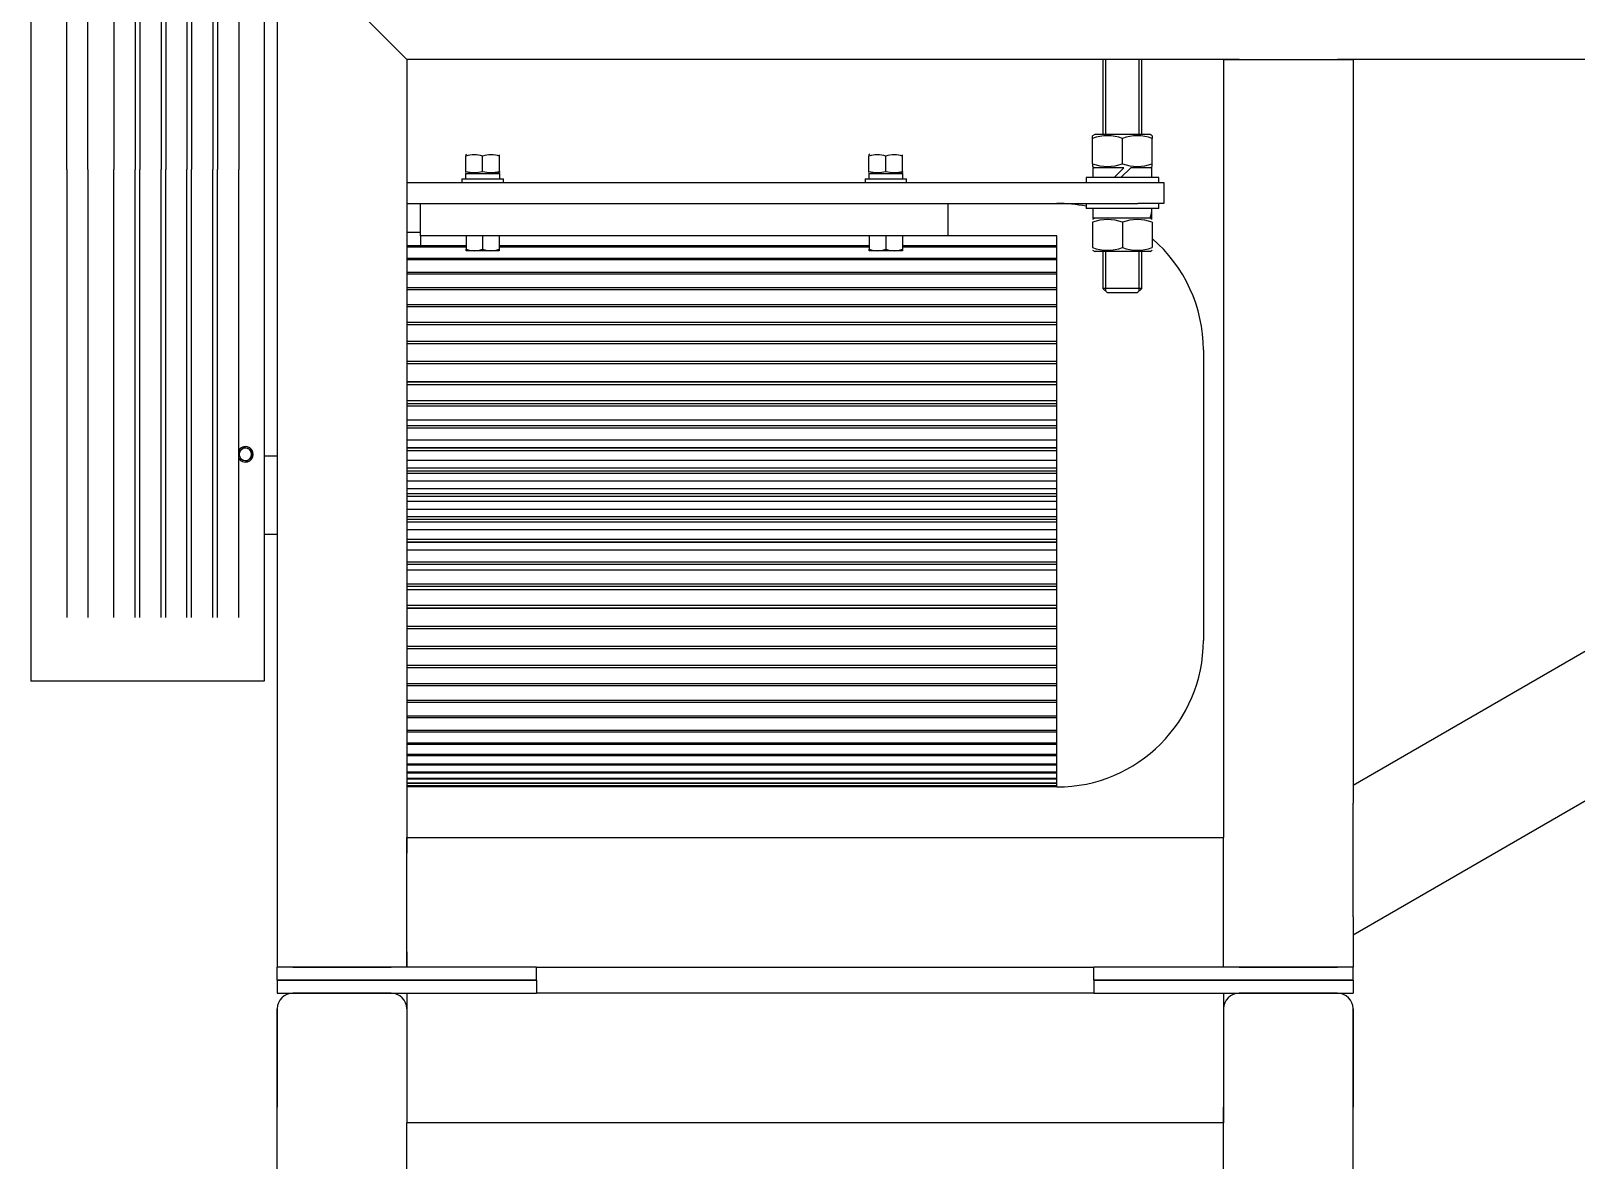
# Model space of a CAD drawing. Extents: x -681219 to -550379, y -242630 to -158199.
# Drawn here: x -628908 to -627363, y -174805 to -173677 of the extents above; entities that cross this region are included whole.
import ezdxf

# ---------------------------------------------------------------- set-up
doc = ezdxf.new("R2010")
doc.units = 0
doc.header["$LTSCALE"] = 1000
for name, color, linetype in [('$TD_AUDIT_GENERATED_(53C)', 7, 'CONTINUOUS'), ('$TD_AUDIT_GENERATED_(7EE)', 7, 'CONTINUOUS'), ('18_GB93', 7, 'CONTINUOUS'), ('18_GB97.1', 7, 'CONTINUOUS'), ('30_GB93', 7, 'CONTINUOUS'), ('30_GB97.1', 7, 'CONTINUOUS'), ('30KW电机', 7, 'CONTINUOUS'), ('6_GB97.1', 7, 'CONTINUOUS'), ('M18_GB6170', 7, 'CONTINUOUS'), ('M18×60_GB5782', 7, 'CONTINUOUS'), ('M30_GB6170', 7, 'CONTINUOUS'), ('M6×16_GB5783', 7, 'CONTINUOUS'), ('SPB2800', 7, 'CONTINUOUS'), ('SPTZ00211475', 7, 'CONTINUOUS'), ('SPTZ00211476', 7, 'CONTINUOUS'), ('SPTZ00211478', 7, 'CONTINUOUS'), ('SPTZ0110017219', 7, 'CONTINUOUS'), ('SPTZ011001741', 7, 'CONTINUOUS'), ('SPTZ011001821', 7, 'CONTINUOUS'), ('SPTZ45_0202055', 7, 'CONTINUOUS'), ('SPTZ45_020206', 7, 'CONTINUOUS'), ('SPTZ45_0701', 7, 'CONTINUOUS')]:
    doc.layers.add(name, color=color, linetype=linetype)

msp = doc.modelspace()

# ---------------------------------------------------------------- linework, layer by layer
at = {"layer": '$TD_AUDIT_GENERATED_(53C)', "color": 7, "linetype": 'Continuous'}
for p, q in [((-628531.8585, -173828.5304), (-627800.9145, -173828.5304)), ((-627800.9145, -173828.5304), (-627774.9945, -173828.5304)), ((-627774.9945, -173828.5304), (-627774.9945, -173849.2664)), ((-628531.8585, -173849.2664), (-627800.9145, -173849.2664)), ((-627774.9945, -173849.2664), (-627800.9145, -173849.2664))]:
    msp.add_line(p, q, dxfattribs=at)
at = {"layer": '$TD_AUDIT_GENERATED_(7EE)', "color": 7, "linetype": 'Continuous'}
for p, q in [((-627835.9065, -173705.4104), (-627835.9065, -173780.4488)), ((-627833.124, -173780.4488), (-627833.124, -173705.4104)), ((-627799.809, -173780.4488), (-627799.809, -173705.4104)), ((-627797.0265, -173780.4488), (-627797.0265, -173705.4104)), ((-627835.9065, -173897.348), (-627835.9065, -173934.1544)), ((-627833.124, -173936.9369), (-627833.124, -173897.348)), ((-627799.809, -173936.9369), (-627799.809, -173897.348)), ((-627797.0265, -173934.1544), (-627797.0265, -173897.348)), ((-627797.0265, -173934.1544), (-627835.9065, -173934.1544)), ((-627835.9065, -173934.1544), (-627831.3705, -173938.6904)), ((-627801.5625, -173938.6904), (-627831.3705, -173938.6904)), ((-627801.5625, -173938.6904), (-627797.0265, -173934.1544))]:
    msp.add_line(p, q, dxfattribs=at)
at = {"layer": '18_GB93', "color": 7, "linetype": 'Continuous'}
for p, q in [((-628473.1497, -173819.3288), (-628438.9353, -173819.3288)), ((-628473.1497, -173819.3288), (-628473.1497, -173824.6424)), ((-628438.9353, -173824.6424), (-628438.9353, -173819.3288)), ((-628070.0937, -173819.3288), (-628035.8793, -173819.3288)), ((-628070.0937, -173819.3288), (-628070.0937, -173824.6424)), ((-628035.8793, -173824.6424), (-628035.8793, -173819.3288))]:
    msp.add_line(p, q, dxfattribs=at)
at = {"layer": '18_GB97.1', "color": 7, "linetype": 'Continuous'}
for p, q in [((-628476.7785, -173824.6424), (-628435.3065, -173824.6424)), ((-628476.7785, -173824.6424), (-628476.7785, -173828.5304)), ((-628435.3065, -173828.5304), (-628435.3065, -173824.6424)), ((-628073.7225, -173824.6424), (-628032.2505, -173824.6424)), ((-628073.7225, -173824.6424), (-628073.7225, -173828.5304)), ((-628032.2505, -173828.5304), (-628032.2505, -173824.6424))]:
    msp.add_line(p, q, dxfattribs=at)
at = {"layer": '30_GB93', "color": 7, "linetype": 'Continuous'}
for p, q in [((-627815.043, -173813.6264), (-627845.9505, -173813.6264)), ((-627845.9505, -173813.6264), (-627845.9505, -173823.3464)), ((-627824.763, -173823.3464), (-627815.043, -173813.6264)), ((-627808.1699, -173813.6264), (-627817.8899, -173823.3464)), ((-627786.9825, -173813.6264), (-627808.1699, -173813.6264)), ((-627786.9825, -173823.3464), (-627786.9825, -173813.6264)), ((-627845.9505, -173854.4504), (-627845.9505, -173864.1704)), ((-627788.7864, -173864.1704), (-627845.9505, -173864.1704)), ((-627787.1761, -173864.1704), (-627788.7864, -173864.1704)), ((-627786.9825, -173864.1704), (-627787.1761, -173864.1704)), ((-627786.9825, -173864.1704), (-627786.9825, -173860.7913))]:
    msp.add_line(p, q, dxfattribs=at)
for centre, start_param, end_param in [((-627816.4665, -173855.8739), 5.179355261, 5.51289675), ((-627816.4665, -173862.7469), 5.416300996, 5.648056018)]:
    msp.add_ellipse(centre, major_axis=(21.5286, 21.5286), ratio=0.935732779, start_param=start_param, end_param=end_param, dxfattribs=at)
at = {"layer": '30_GB97.1', "color": 7, "linetype": 'Continuous'}
for p, q in [((-627780.1785, -173823.3464), (-627852.7545, -173823.3464)), ((-627852.7545, -173823.3464), (-627852.7545, -173828.5304)), ((-627780.1785, -173828.5304), (-627780.1785, -173823.3464)), ((-627852.7545, -173849.2664), (-627852.7545, -173854.4504)), ((-627780.1785, -173854.4504), (-627852.7545, -173854.4504)), ((-627780.1785, -173854.4504), (-627780.1785, -173849.2664))]:
    msp.add_line(p, q, dxfattribs=at)
at = {"layer": '30KW电机', "color": 7, "linetype": 'Continuous'}
for p, q in [((-628518.2505, -173881.6664), (-628518.2505, -173849.2664)), ((-627990.7785, -173881.6664), (-627990.7785, -173849.2664)), ((-628518.2505, -173878.4264), (-628531.8585, -173878.4264)), ((-627990.7785, -173881.6664), (-628518.2505, -173881.6664)), ((-628518.2505, -173881.6664), (-628518.2505, -173891.5594)), ((-627881.9145, -173881.6664), (-627990.7785, -173881.6664)), ((-627881.9145, -173891.5616), (-627881.9145, -173881.6664)), ((-628472.6306, -173891.5594), (-628531.8585, -173891.5594)), ((-628472.6306, -173892.9137), (-628531.8585, -173892.9137)), ((-628069.5746, -173891.5594), (-628439.4544, -173891.5594)), ((-628069.5746, -173892.9137), (-628439.4544, -173892.9137)), ((-627881.9145, -173891.5594), (-628036.3984, -173891.5594)), ((-627881.9145, -173892.9137), (-628036.3984, -173892.9137)), ((-627881.9145, -173892.2365), (-627881.9145, -173891.5594)), ((-627881.9145, -173892.9137), (-627881.9145, -173892.2365)), ((-627881.9145, -173892.9164), (-627881.9145, -173892.9137)), ((-627881.9145, -173904.1973), (-627881.9145, -173892.9164)), ((-627881.9145, -173904.1953), (-628531.8585, -173904.1953)), ((-627881.9145, -173905.7188), (-628531.8585, -173905.7188)), ((-627881.9145, -173904.957), (-627881.9145, -173904.1953)), ((-627881.9145, -173905.7188), (-627881.9145, -173904.957)), ((-627881.9145, -173905.7214), (-627881.9145, -173905.7188)), ((-627881.9145, -173918.2922), (-627881.9145, -173905.7214)), ((-627881.9145, -173918.2903), (-628531.8585, -173918.2903)), ((-627881.9145, -173919.9737), (-628531.8585, -173919.9737)), ((-627881.9145, -173919.132), (-627881.9145, -173918.2903)), ((-627881.9145, -173919.9737), (-627881.9145, -173919.132)), ((-627881.9145, -173919.9762), (-627881.9145, -173919.9737)), ((-627881.9145, -173933.7593), (-627881.9145, -173919.9762)), ((-627881.9145, -173933.7576), (-628531.8585, -173933.7576)), ((-627881.9145, -173935.5905), (-628531.8585, -173935.5905)), ((-627881.9145, -173934.6741), (-627881.9145, -173933.7576)), ((-627881.9145, -173935.5905), (-627881.9145, -173934.6741)), ((-627881.9145, -173935.5929), (-627881.9145, -173935.5905)), ((-627881.9145, -173950.5033), (-627881.9145, -173935.5929)), ((-627881.9145, -173950.5019), (-628531.8585, -173950.5019)), ((-627881.9145, -173952.4728), (-628531.8585, -173952.4728)), ((-627881.9145, -173951.4873), (-627881.9145, -173950.5019)), ((-627881.9145, -173952.4728), (-627881.9145, -173951.4873)), ((-627881.9145, -173952.4751), (-627881.9145, -173952.4728)), ((-627881.9145, -173968.421), (-627881.9145, -173952.4751)), ((-627881.9145, -173968.4197), (-628531.8585, -173968.4197)), ((-627881.9145, -173970.5167), (-628531.8585, -173970.5167)), ((-627881.9145, -173969.4682), (-627881.9145, -173968.4197)), ((-627881.9145, -173970.5167), (-627881.9145, -173969.4682)), ((-627881.9145, -173970.5188), (-627881.9145, -173970.5167)), ((-627881.9145, -173987.4019), (-627881.9145, -173970.5188)), ((-627881.9145, -173987.4008), (-628531.8585, -173987.4008)), ((-627881.9145, -173989.6108), (-628531.8585, -173989.6108)), ((-627881.9145, -173988.5058), (-627881.9145, -173987.4008)), ((-627881.9145, -173989.6108), (-627881.9145, -173988.5058)), ((-627881.9145, -173989.6128), (-627881.9145, -173989.6108)), ((-627881.9145, -174007.3289), (-627881.9145, -173989.6128)), ((-627881.9145, -174007.328), (-628531.8585, -174007.328)), ((-627881.9145, -174009.6375), (-628531.8585, -174009.6375)), ((-627881.9145, -174008.4828), (-627881.9145, -174007.328)), ((-627881.9145, -174009.6375), (-627881.9145, -174008.4828)), ((-627881.9145, -174009.6393), (-627881.9145, -174009.6375)), ((-627881.9145, -174028.0792), (-627881.9145, -174009.6393)), ((-627735.4665, -173995.7144), (-627735.4665, -174286.0184)), ((-627881.9145, -174027.5056), (-628531.8585, -174027.5056)), ((-627881.9145, -174028.0786), (-628531.8585, -174028.0786)), ((-627881.9145, -174030.4733), (-628531.8585, -174030.4733)), ((-627881.9145, -174029.2759), (-627881.9145, -174028.0786)), ((-627881.9145, -174030.4733), (-627881.9145, -174029.2759)), ((-627881.9145, -174030.4748), (-627881.9145, -174030.4733)), ((-627881.9145, -174049.5249), (-627881.9145, -174030.4748)), ((-627881.9145, -174046.4259), (-628531.8585, -174046.4259)), ((-627881.9145, -174049.5245), (-628531.8585, -174049.5245)), ((-627881.9145, -174051.9896), (-628531.8585, -174051.9896)), ((-627881.9145, -174050.757), (-627881.9145, -174049.5245)), ((-627881.9145, -174051.9896), (-627881.9145, -174050.757)), ((-627881.9145, -174051.991), (-627881.9145, -174051.9896)), ((-627881.9145, -174071.5337), (-627881.9145, -174051.991)), ((-627881.9145, -174065.9284), (-628531.8585, -174065.9284)), ((-627881.9145, -174071.5335), (-628531.8585, -174071.5335)), ((-627881.9145, -174072.7937), (-627881.9145, -174071.5335)), ((-627881.9145, -174074.0539), (-628531.8585, -174074.0539)), ((-627881.9145, -174085.8929), (-628531.8585, -174085.8929)), ((-627881.9145, -174074.0539), (-627881.9145, -174072.7937)), ((-627881.9145, -174074.0551), (-627881.9145, -174074.0539)), ((-627881.9145, -174093.97), (-627881.9145, -174074.0551)), ((-628661.4585, -174101.9864), (-628674.4185, -174101.9864)), ((-627881.9145, -174093.4519), (-628531.8585, -174093.4519)), ((-627881.9145, -174093.9701), (-628531.8585, -174093.9701)), ((-627881.9145, -174096.5301), (-628531.8585, -174096.5301)), ((-627881.9145, -174093.9701), (-627881.9145, -174093.97)), ((-627881.9145, -174095.2501), (-627881.9145, -174093.9701)), ((-627881.9145, -174096.5301), (-627881.9145, -174095.2501)), ((-627881.9145, -174096.5311), (-627881.9145, -174096.5301)), ((-627881.9145, -174116.6954), (-627881.9145, -174096.5311)), ((-627881.9145, -174106.1964), (-628531.8585, -174106.1964)), ((-627881.9145, -174113.85), (-628531.8585, -174113.85)), ((-627881.9145, -174116.6957), (-628531.8585, -174116.6957)), ((-627881.9145, -174116.6957), (-627881.9145, -174116.6954)), ((-627881.9145, -174117.9877), (-627881.9145, -174116.6957)), ((-627881.9145, -174119.2797), (-627881.9145, -174117.9877)), ((-627881.9145, -174119.2797), (-628531.8585, -174119.2797)), ((-627881.9145, -174126.7136), (-628531.8585, -174126.7136)), ((-627881.9145, -174119.2805), (-627881.9145, -174119.2797)), ((-627881.9145, -174139.5699), (-627881.9145, -174119.2805)), ((-627881.9145, -174134.4147), (-628531.8585, -174134.4147)), ((-627881.9145, -174139.5704), (-628531.8585, -174139.5704)), ((-627881.9145, -174142.1624), (-628531.8585, -174142.1624)), ((-627881.9145, -174147.3181), (-628531.8585, -174147.3181)), ((-627881.9145, -174139.5704), (-627881.9145, -174139.5699)), ((-627881.9145, -174140.8664), (-627881.9145, -174139.5704)), ((-627881.9145, -174142.1624), (-627881.9145, -174140.8664)), ((-627881.9145, -174142.1629), (-627881.9145, -174142.1624)), ((-627881.9145, -174162.4523), (-627881.9145, -174142.1629)), ((-627881.9145, -174155.0192), (-628531.8585, -174155.0192)), ((-627881.9145, -174162.4531), (-628531.8585, -174162.4531)), ((-627881.9145, -174162.4531), (-627881.9145, -174162.4523)), ((-627881.9145, -174163.7451), (-627881.9145, -174162.4531)), ((-627881.9145, -174165.0371), (-627881.9145, -174163.7451)), ((-628674.4185, -174179.7464), (-628661.4585, -174179.7464)), ((-627881.9145, -174165.0371), (-628531.8585, -174165.0371)), ((-627881.9145, -174167.8828), (-628531.8585, -174167.8828)), ((-627881.9145, -174175.5364), (-628531.8585, -174175.5364)), ((-627881.9145, -174165.0374), (-627881.9145, -174165.0371)), ((-627881.9145, -174185.2017), (-627881.9145, -174165.0374)), ((-627881.9145, -174185.2026), (-628531.8585, -174185.2026)), ((-627881.9145, -174187.7627), (-628531.8585, -174187.7627)), ((-627881.9145, -174188.2809), (-628531.8585, -174188.2809)), ((-627881.9145, -174185.2026), (-627881.9145, -174185.2017)), ((-627881.9145, -174186.4827), (-627881.9145, -174185.2026)), ((-627881.9145, -174187.7627), (-627881.9145, -174186.4827)), ((-627881.9145, -174187.7628), (-627881.9145, -174187.7627)), ((-627881.9145, -174207.6777), (-627881.9145, -174187.7628)), ((-627881.9145, -174195.8399), (-628531.8585, -174195.8399)), ((-627881.9145, -174207.6789), (-628531.8585, -174207.6789)), ((-627881.9145, -174210.1993), (-628531.8585, -174210.1993)), ((-627881.9145, -174207.6789), (-627881.9145, -174207.6777)), ((-627881.9145, -174208.9391), (-627881.9145, -174207.6789)), ((-627881.9145, -174210.1993), (-627881.9145, -174208.9391)), ((-627881.9145, -174229.7418), (-627881.9145, -174210.1991)), ((-627881.9145, -174215.8044), (-628531.8585, -174215.8044)), ((-627881.9145, -174229.7432), (-628531.8585, -174229.7432)), ((-627881.9145, -174232.2083), (-628531.8585, -174232.2083)), ((-627881.9145, -174235.3069), (-628531.8585, -174235.3069)), ((-627881.9145, -174229.7432), (-627881.9145, -174229.7418)), ((-627881.9145, -174230.9757), (-627881.9145, -174229.7432)), ((-627881.9145, -174232.2083), (-627881.9145, -174230.9757)), ((-627881.9145, -174251.258), (-627881.9145, -174232.2079)), ((-627881.9145, -174251.2595), (-628531.8585, -174251.2595)), ((-627881.9145, -174253.6542), (-628531.8585, -174253.6542)), ((-627881.9145, -174254.2272), (-628531.8585, -174254.2272)), ((-627881.9145, -174251.2595), (-627881.9145, -174251.258)), ((-627881.9145, -174252.4569), (-627881.9145, -174251.2595)), ((-627881.9145, -174253.6542), (-627881.9145, -174252.4569)), ((-627881.9145, -174272.0935), (-627881.9145, -174253.6536)), ((-627881.9145, -174272.0953), (-628531.8585, -174272.0953)), ((-627881.9145, -174272.0953), (-627881.9145, -174272.0935)), ((-627881.9145, -174273.25), (-627881.9145, -174272.0953)), ((-627881.9145, -174274.4048), (-628531.8585, -174274.4048)), ((-627881.9145, -174274.4048), (-627881.9145, -174273.25)), ((-627881.9145, -174292.12), (-627881.9145, -174274.4039)), ((-627881.9145, -174292.122), (-628531.8585, -174292.122)), ((-627881.9145, -174294.332), (-628531.8585, -174294.332)), ((-627881.9145, -174292.122), (-627881.9145, -174292.12)), ((-627881.9145, -174293.227), (-627881.9145, -174292.122)), ((-627881.9145, -174294.332), (-627881.9145, -174293.227)), ((-627881.9145, -174311.214), (-627881.9145, -174294.3309)), ((-627881.9145, -174311.2161), (-628531.8585, -174311.2161)), ((-627881.9145, -174313.3131), (-628531.8585, -174313.3131)), ((-627881.9145, -174311.2161), (-627881.9145, -174311.214)), ((-627881.9145, -174312.2646), (-627881.9145, -174311.2161)), ((-627881.9145, -174313.3131), (-627881.9145, -174312.2646)), ((-627881.9145, -174329.2577), (-627881.9145, -174313.3118)), ((-627881.9145, -174329.26), (-628531.8585, -174329.26)), ((-627881.9145, -174331.2309), (-628531.8585, -174331.2309)), ((-627881.9145, -174329.26), (-627881.9145, -174329.2577)), ((-627881.9145, -174330.2454), (-627881.9145, -174329.26)), ((-627881.9145, -174331.2309), (-627881.9145, -174330.2454)), ((-627881.9145, -174346.1399), (-627881.9145, -174331.2294)), ((-627881.9145, -174346.1423), (-628531.8585, -174346.1423)), ((-627881.9145, -174347.9751), (-628531.8585, -174347.9751)), ((-627881.9145, -174346.1423), (-627881.9145, -174346.1399)), ((-627881.9145, -174347.0587), (-627881.9145, -174346.1423)), ((-627881.9145, -174347.9751), (-627881.9145, -174347.0587)), ((-627881.9145, -174361.7566), (-627881.9145, -174347.9735)), ((-627881.9145, -174361.7591), (-628531.8585, -174361.7591)), ((-627881.9145, -174363.4425), (-628531.8585, -174363.4425)), ((-627881.9145, -174361.7591), (-627881.9145, -174361.7566)), ((-627881.9145, -174362.6008), (-627881.9145, -174361.7591)), ((-627881.9145, -174363.4425), (-627881.9145, -174362.6008)), ((-627881.9145, -174376.0113), (-627881.9145, -174363.4406)), ((-627881.9145, -174376.014), (-628531.8585, -174376.014)), ((-627881.9145, -174377.5375), (-628531.8585, -174377.5375)), ((-627881.9145, -174376.014), (-627881.9145, -174376.0113)), ((-627881.9145, -174376.7757), (-627881.9145, -174376.014)), ((-627881.9145, -174377.5375), (-627881.9145, -174376.7757)), ((-627881.9145, -174388.8164), (-627881.9145, -174377.5355)), ((-627881.9145, -174388.8191), (-628531.8585, -174388.8191)), ((-627881.9145, -174390.1734), (-628531.8585, -174390.1734)), ((-627881.9145, -174388.8191), (-627881.9145, -174388.8164)), ((-627881.9145, -174389.4963), (-627881.9145, -174388.8191)), ((-627881.9145, -174390.1734), (-627881.9145, -174389.4963)), ((-627881.9145, -174400.0927), (-627881.9145, -174390.1712)), ((-627881.9145, -174400.0955), (-628531.8585, -174400.0955)), ((-627881.9145, -174401.2723), (-628531.8585, -174401.2723)), ((-627881.9145, -174409.7737), (-628531.8585, -174409.7737)), ((-627881.9145, -174410.7656), (-628531.8585, -174410.7656)), ((-627881.9145, -174400.0955), (-627881.9145, -174400.0927)), ((-627881.9145, -174400.6839), (-627881.9145, -174400.0955)), ((-627881.9145, -174401.2723), (-627881.9145, -174400.6839)), ((-627881.9145, -174409.7709), (-627881.9145, -174401.2699)), ((-627881.9145, -174409.7737), (-627881.9145, -174409.7709)), ((-627881.9145, -174410.2697), (-627881.9145, -174409.7737)), ((-627881.9145, -174410.7656), (-627881.9145, -174410.2697)), ((-627881.9145, -174417.7911), (-627881.9145, -174410.7632)), ((-627881.9145, -174417.794), (-628531.8585, -174417.794)), ((-627881.9145, -174418.595), (-628531.8585, -174418.595)), ((-627881.9145, -174424.1069), (-628531.8585, -174424.1069)), ((-627881.9145, -174424.712), (-628531.8585, -174424.712)), ((-627881.9145, -174417.794), (-627881.9145, -174417.7911)), ((-627881.9145, -174418.1945), (-627881.9145, -174417.794)), ((-627881.9145, -174418.595), (-627881.9145, -174418.1945)), ((-627881.9145, -174424.104), (-627881.9145, -174418.5924)), ((-627881.9145, -174424.1069), (-627881.9145, -174424.104)), ((-627881.9145, -174424.4095), (-627881.9145, -174424.1069)), ((-627881.9145, -174424.712), (-627881.9145, -174424.4095)), ((-627881.9145, -174428.6706), (-627881.9145, -174424.7093)), ((-627881.9145, -174428.6736), (-628531.8585, -174428.6736)), ((-627881.9145, -174429.0791), (-628531.8585, -174429.0791)), ((-627881.9145, -174431.4658), (-628531.8585, -174431.4658)), ((-627881.9145, -174431.6692), (-628531.8585, -174431.6692)), ((-627881.9145, -174432.4664), (-628531.8585, -174432.4664)), ((-627881.9145, -174428.6736), (-627881.9145, -174428.6706)), ((-627881.9145, -174428.8763), (-627881.9145, -174428.6736)), ((-627881.9145, -174429.0791), (-627881.9145, -174428.8763)), ((-627881.9145, -174431.4629), (-627881.9145, -174429.0763)), ((-627881.9145, -174431.4658), (-627881.9145, -174431.4629)), ((-627881.9145, -174431.5675), (-627881.9145, -174431.4658)), ((-627881.9145, -174431.6692), (-627881.9145, -174431.5675)), ((-627881.9145, -174432.4635), (-627881.9145, -174431.6663)), ((-627881.9145, -174432.4664), (-627881.9145, -174432.4635))]:
    msp.add_line(p, q, dxfattribs=at)
for centre, start, end in [((-627881.9145, -173995.7144), 78.514786, 90), ((-627881.9145, -173995.7144), 0, 49.4250289), ((-627881.9145, -174286.0184), 270, 0)]:
    msp.add_arc(centre, 146.448, start, end, dxfattribs=at)
at = {"layer": '6_GB97.1', "color": 7, "linetype": 'Continuous'}
for start, end in [(0, 148.2116694), (211.7883306, 0)]:
    msp.add_arc((-628693.2105, -174100.0424), 7.776, start, end, dxfattribs=at)
at = {"layer": 'M18_GB6170', "color": 7, "linetype": 'Continuous'}
for p, q in [((-628472.104, -173800.148), (-628472.878, -173800.5949)), ((-628472.878, -173800.5949), (-628472.878, -173802.0986)), ((-628472.878, -173817.3782), (-628472.878, -173802.0986)), ((-628456.0425, -173817.3782), (-628456.0425, -173802.0986)), ((-628439.2069, -173802.0986), (-628439.2069, -173800.7177)), ((-628439.2069, -173817.3782), (-628439.2069, -173802.0986)), ((-628069.048, -173800.148), (-628069.822, -173800.5949)), ((-628069.822, -173800.5949), (-628069.822, -173802.0986)), ((-628069.822, -173817.3782), (-628069.822, -173802.0986)), ((-628052.9865, -173817.3782), (-628052.9865, -173802.0986)), ((-628036.1509, -173802.0986), (-628036.1509, -173800.7177)), ((-628036.1509, -173817.3782), (-628036.1509, -173802.0986)), ((-628472.878, -173818.4235), (-628472.878, -173817.3782)), ((-628441.4625, -173819.3288), (-628439.2069, -173818.4235)), ((-628439.2069, -173817.3782), (-628439.2069, -173818.4235)), ((-628069.822, -173818.4235), (-628069.822, -173817.3782)), ((-628038.4065, -173819.3288), (-628036.1509, -173818.4235)), ((-628036.1509, -173817.3782), (-628036.1509, -173818.4235))]:
    msp.add_line(p, q, dxfattribs=at)
for centre, radius, start, end in [((-628464.4602, -173825.1201), 24.5122, 69.9151766, 110.0848234), ((-628447.6247, -173825.1201), 24.5122, 69.9151766, 110.0848234), ((-628061.4042, -173825.1201), 24.5122, 69.9151766, 110.0848234), ((-628044.5687, -173825.1201), 24.5122, 69.9151766, 110.0848234), ((-628464.4602, -173783.6851), 34.7287, 255.9725575, 264.5487171), ((-628464.4602, -173783.6851), 34.7287, 255.9725575, 284.0274425), ((-628447.6247, -173783.6851), 34.7287, 255.9725575, 284.0274425), ((-628447.6247, -173783.6851), 34.7287, 275.4213177, 284.0274425), ((-628061.4042, -173783.6851), 34.7287, 255.9725575, 264.5487171), ((-628061.4042, -173783.6851), 34.7287, 255.9725575, 284.0274425), ((-628044.5687, -173783.6851), 34.7287, 255.9725575, 284.0274425), ((-628044.5687, -173783.6851), 34.7287, 275.4213177, 284.0274425)]:
    msp.add_arc(centre, radius, start, end, dxfattribs=at)
at = {"layer": 'M18×60_GB5782', "color": 7, "linetype": 'Continuous'}
for p, q in [((-628472.6306, -173881.6664), (-628472.6306, -173895.0887)), ((-628456.0425, -173881.6664), (-628456.0425, -173895.0884)), ((-628439.4544, -173881.6664), (-628439.4544, -173895.0887)), ((-628069.5746, -173881.6664), (-628069.5746, -173895.0887)), ((-628052.9865, -173881.6664), (-628052.9865, -173895.0884)), ((-628036.3984, -173881.6664), (-628036.3984, -173895.0887)), ((-628472.6306, -173896.5704), (-628472.6306, -173895.0887)), ((-628439.4544, -173896.5704), (-628472.6306, -173896.5704)), ((-628439.4544, -173895.0887), (-628439.4544, -173896.5704)), ((-628069.5746, -173896.5704), (-628069.5746, -173895.0887)), ((-628036.3984, -173896.5704), (-628069.5746, -173896.5704)), ((-628036.3984, -173895.0887), (-628036.3984, -173896.5704))]:
    msp.add_line(p, q, dxfattribs=at)
for centre, radius, start, end in [((-628464.3369, -173872.4052), 24.1522, 249.9161491, 290.0855317), ((-628447.7481, -173872.4053), 24.1521, 249.9144081, 290.0839111), ((-628061.2809, -173872.4052), 24.1522, 249.9161491, 290.0855317), ((-628044.6921, -173872.4053), 24.1521, 249.9144081, 290.0839111)]:
    msp.add_arc(centre, radius, start, end, dxfattribs=at)
at = {"layer": 'M30_GB6170', "color": 7, "linetype": 'Continuous'}
for p, q in [((-627844.1361, -173780.4488), (-627846.2745, -173781.6834)), ((-627846.2745, -173784.346), (-627846.2745, -173781.6834)), ((-627846.2745, -173809.7292), (-627846.2745, -173784.346)), ((-627788.7969, -173780.4488), (-627844.1361, -173780.4488)), ((-627816.4665, -173809.7287), (-627816.4665, -173784.3464)), ((-627786.6585, -173781.6834), (-627788.7969, -173780.4488)), ((-627786.6585, -173781.6834), (-627786.6585, -173784.346)), ((-627786.6585, -173809.7292), (-627786.6585, -173784.346)), ((-627846.2745, -173809.7292), (-627846.2745, -173812.3918)), ((-627846.2745, -173812.3918), (-627844.1361, -173813.6264)), ((-627788.7969, -173813.6264), (-627786.6585, -173812.3918)), ((-627786.6585, -173812.3918), (-627786.6585, -173809.7292)), ((-627844.1361, -173864.1704), (-627846.2745, -173865.405)), ((-627846.2745, -173868.0676), (-627846.2745, -173893.4508)), ((-627816.4665, -173868.068), (-627816.4665, -173893.4503)), ((-627786.6585, -173865.405), (-627788.7969, -173864.1704)), ((-627786.6585, -173868.0676), (-627786.6585, -173893.4508)), ((-627846.2745, -173896.1134), (-627844.1361, -173897.348)), ((-627788.7969, -173897.348), (-627844.1361, -173897.348)), ((-627788.7969, -173897.348), (-627786.6585, -173896.1134))]:
    msp.add_line(p, q, dxfattribs=at)
for centre, radius, start, end in [((-627831.3711, -173824.9796), 43.2805, 69.8565414, 110.1417778), ((-627801.5619, -173824.9798), 43.2807, 69.8582937, 110.1433871), ((-627831.3711, -173769.0954), 43.2807, 249.8582937, 290.1433871), ((-627801.5619, -173769.0955), 43.2805, 249.8565414, 290.1417778), ((-627831.3711, -173908.7012), 43.2805, 69.8565414, 110.1417778), ((-627801.5619, -173908.7014), 43.2807, 69.8582937, 110.1433871), ((-627831.3711, -173852.817), 43.2807, 249.8582937, 290.1433871), ((-627801.5619, -173852.8171), 43.2805, 249.8565414, 290.1417778)]:
    msp.add_arc(centre, radius, start, end, dxfattribs=at)
at = {"layer": 'M6×16_GB5783', "color": 7, "linetype": 'Continuous'}
for p, q in [((-628699.8283, -174097.3082), (-628694.1516, -174092.9443)), ((-628694.1516, -174092.9443), (-628690.8427, -174094.3114)), ((-628690.8427, -174094.3114), (-628687.5338, -174095.6785)), ((-628687.5338, -174095.6785), (-628686.5927, -174102.7766)), ((-628695.5783, -174105.7734), (-628698.8872, -174104.4063)), ((-628692.2694, -174107.1405), (-628695.5783, -174105.7734)), ((-628686.5927, -174102.7766), (-628692.2694, -174107.1405))]:
    msp.add_line(p, q, dxfattribs=at)
for start, end in [(67.5517192, 247.5517192), (247.5517192, 67.5517192)]:
    msp.add_arc((-628693.2105, -174100.0424), 6.2009, start, end, dxfattribs=at)
at = {"layer": 'SPB2800', "color": 7, "linetype": 'Continuous'}
for p, q in [((-628871.9289, -173815.4955), (-628871.9289, -172686.8001)), ((-628850.6745, -173815.4955), (-628850.6745, -172686.8001)), ((-628824.7545, -172686.8001), (-628824.7545, -173815.4955)), ((-628803.5001, -172686.8001), (-628803.5001, -173815.4955)), ((-628798.8345, -172686.8001), (-628798.8345, -173815.4955)), ((-628777.5801, -172686.8001), (-628777.5801, -173815.4955)), ((-628772.9145, -172686.8001), (-628772.9145, -173815.4955)), ((-628751.6601, -172686.8001), (-628751.6601, -173815.4955)), ((-628746.9945, -172686.8001), (-628746.9945, -173815.4955)), ((-628725.7401, -172686.8001), (-628725.7401, -173815.4955)), ((-628721.0745, -172686.8001), (-628721.0745, -173815.4955)), ((-628699.8201, -172808.5691), (-628699.8201, -173815.4955)), ((-628871.9289, -173815.4955), (-628871.9289, -174263.2526)), ((-628850.6745, -173815.4955), (-628850.6745, -174263.2526)), ((-628824.7545, -174263.2526), (-628824.7545, -173815.4955)), ((-628803.5001, -174263.2526), (-628803.5001, -173815.4955)), ((-628798.8345, -174263.2526), (-628798.8345, -173815.4955)), ((-628777.5801, -174263.2526), (-628777.5801, -173815.4955)), ((-628772.9145, -174263.2526), (-628772.9145, -173815.4955)), ((-628751.6601, -174263.2526), (-628751.6601, -173815.4955)), ((-628746.9945, -174263.2526), (-628746.9945, -173815.4955)), ((-628725.7401, -174263.2526), (-628725.7401, -173815.4955)), ((-628721.0745, -174263.2526), (-628721.0745, -173815.4955)), ((-628699.8201, -174263.2526), (-628699.8201, -173815.4955))]:
    msp.add_line(p, q, dxfattribs=at)
at = {"layer": 'SPTZ00211475', "color": 7, "linetype": 'Continuous'}
for p, q in [((-628661.4585, -173575.8104), (-628661.4585, -174612.6104)), ((-628547.4105, -173689.8584), (-628645.9065, -173591.3624)), ((-628547.4105, -173689.8584), (-628531.8585, -173705.4104)), ((-628531.8585, -173705.4104), (-628531.8585, -174498.5624)), ((-628531.8585, -174597.0584), (-628531.8585, -174612.6104)), ((-628645.9065, -174612.6104), (-628547.4105, -174612.6104))]:
    msp.add_line(p, q, dxfattribs=at)
at = {"layer": 'SPTZ00211476', "color": 7, "linetype": 'Continuous'}
for p, q in [((-627715.3785, -173705.4104), (-627699.8265, -173705.4104)), ((-627715.3785, -173705.4104), (-627715.3785, -174483.0104)), ((-627699.8265, -173705.4104), (-627601.3305, -173705.4104)), ((-627601.3305, -173705.4104), (-627585.7785, -173705.4104)), ((-627585.7785, -173705.4104), (-627585.7785, -174448.5191)), ((-627585.7785, -174562.2525), (-627585.7785, -174612.6104)), ((-627699.8265, -174612.6104), (-627601.3305, -174612.6104))]:
    msp.add_line(p, q, dxfattribs=at)
at = {"layer": 'SPTZ00211478', "color": 7, "linetype": 'Continuous'}
for p, q in [((-628907.6985, -172577.2424), (-628907.6985, -174326.8424)), ((-628674.4185, -172577.2424), (-628674.4185, -174326.8424)), ((-628900.1817, -174326.8424), (-628907.6985, -174326.8424)), ((-628674.4185, -174326.8424), (-628900.1817, -174326.8424))]:
    msp.add_line(p, q, dxfattribs=at)
at = {"layer": 'SPTZ0110017219', "color": 7, "linetype": 'Continuous'}
for p, q in [((-628547.4105, -173689.8584), (-628645.9065, -173591.3624)), ((-628547.4105, -173689.8584), (-628531.8585, -173705.4104)), ((-627699.8265, -173705.4104), (-628531.8585, -173705.4104)), ((-627079.0425, -173705.4104), (-627601.3305, -173705.4104))]:
    msp.add_line(p, q, dxfattribs=at)
at = {"layer": 'SPTZ011001741', "color": 7, "linetype": 'Continuous'}
for p, q in [((-628531.8585, -174498.5624), (-628531.8585, -174483.0104)), ((-628531.8585, -174483.0104), (-627715.3785, -174483.0104)), ((-627715.3785, -174498.5624), (-627715.3785, -174483.0104)), ((-628531.8585, -174597.0584), (-628531.8585, -174498.5624)), ((-627715.3785, -174597.0584), (-627715.3785, -174498.5624)), ((-628531.8585, -174612.6104), (-628531.8585, -174597.0584)), ((-627715.3785, -174612.6104), (-627715.3785, -174597.0584)), ((-628402.2585, -174612.6104), (-627844.9785, -174612.6104)), ((-628531.8585, -174638.5304), (-628531.8585, -174654.0824)), ((-627844.9785, -174638.5304), (-628402.2585, -174638.5304)), ((-627715.3785, -174638.5304), (-627715.3785, -174654.0824)), ((-628531.8585, -174654.0824), (-628531.8585, -174752.5784)), ((-627715.3785, -174654.0824), (-627715.3785, -174752.5784)), ((-628531.8585, -174752.5784), (-628531.8585, -174768.1304)), ((-627715.3785, -174752.5784), (-627715.3785, -174768.1304)), ((-627715.3785, -174768.1304), (-628531.8585, -174768.1304))]:
    msp.add_line(p, q, dxfattribs=at)
at = {"layer": 'SPTZ011001821', "color": 7, "linetype": 'Continuous'}
for p, q in [((-628547.4105, -174638.5304), (-628645.9065, -174638.5304)), ((-627601.3305, -174638.5304), (-627699.8265, -174638.5304)), ((-628661.4585, -175934.5304), (-628661.4585, -174654.0824)), ((-627585.7785, -175934.5304), (-627585.7785, -174654.0824)), ((-627715.3785, -175934.5304), (-627715.3785, -174752.5784)), ((-628531.8585, -175934.5304), (-628531.8585, -174768.1304))]:
    msp.add_line(p, q, dxfattribs=at)
for centre, start, end in [((-628645.9065, -174654.0824), 90, 180), ((-628547.4105, -174654.0824), 0, 90), ((-627699.8265, -174654.0824), 90, 180), ((-627601.3305, -174654.0824), 0, 90)]:
    msp.add_arc(centre, 15.552, start, end, dxfattribs=at)
at = {"layer": 'SPTZ45_0202055', "color": 7, "linetype": 'Continuous'}
for p, q in [((-627585.7785, -174430.5612), (-627029.5394, -174109.4164)), ((-627585.7785, -174580.2104), (-627025.5189, -174256.7444)), ((-627585.7785, -174430.5612), (-627585.7785, -174448.5191)), ((-627585.7785, -174562.2525), (-627585.7785, -174448.5191)), ((-627585.7785, -174562.2525), (-627585.7785, -174580.2104))]:
    msp.add_line(p, q, dxfattribs=at)
at = {"layer": 'SPTZ45_020206', "color": 7, "linetype": 'Continuous'}
for p, q in [((-628402.2585, -174612.6104), (-628661.4585, -174612.6104)), ((-628661.4585, -174625.5704), (-628661.4585, -174612.6104)), ((-628402.2585, -174625.5704), (-628661.4585, -174625.5704)), ((-628661.4585, -174625.5704), (-628402.2585, -174625.5704)), ((-628661.4585, -174625.5704), (-628661.4585, -174638.5304)), ((-628402.2585, -174625.5704), (-628402.2585, -174612.6104)), ((-628402.2585, -174625.5704), (-628402.2585, -174638.5304)), ((-627585.7785, -174612.6104), (-627844.9785, -174612.6104)), ((-627844.9785, -174625.5704), (-627844.9785, -174612.6104)), ((-627585.7785, -174625.5704), (-627844.9785, -174625.5704)), ((-627844.9785, -174625.5704), (-627585.7785, -174625.5704)), ((-627844.9785, -174625.5704), (-627844.9785, -174638.5304)), ((-627585.7785, -174625.5704), (-627585.7785, -174612.6104)), ((-627585.7785, -174625.5704), (-627585.7785, -174638.5304)), ((-628661.4585, -174638.5304), (-628402.2585, -174638.5304)), ((-627844.9785, -174638.5304), (-627585.7785, -174638.5304))]:
    msp.add_line(p, q, dxfattribs=at)
at = {"layer": 'SPTZ45_0701', "color": 7, "linetype": 'Continuous'}
for p, q in [((-628645.9065, -174638.5304), (-628547.4105, -174638.5304)), ((-627699.8265, -174638.5304), (-627601.3305, -174638.5304)), ((-628661.4585, -174654.0824), (-628661.4585, -174752.5784)), ((-627585.7785, -174654.0824), (-627585.7785, -174752.5784))]:
    msp.add_line(p, q, dxfattribs=at)
for centre, start, end in [((-628645.9065, -174654.0824), 90, 180), ((-628547.4105, -174654.0824), 0, 90), ((-627699.8265, -174654.0824), 90, 180), ((-627601.3305, -174654.0824), 0, 90)]:
    msp.add_arc(centre, 15.552, start, end, dxfattribs=at)

doc.saveas('drawing.dxf')
